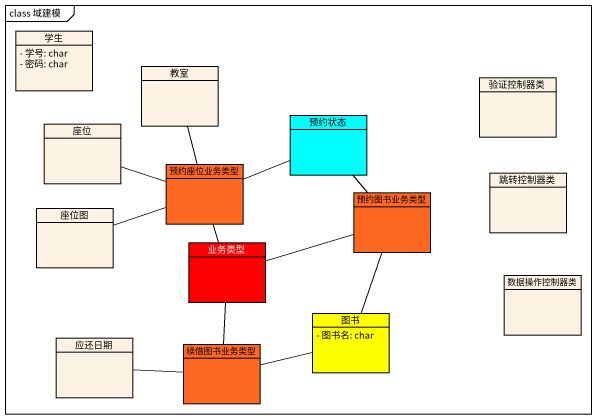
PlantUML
@startuml
mainframe class 域建模
hide circle
hide empty members
skinparam classAttributeIconSize 0
class 学生 {
  - 学号: char
  - 密码: char
}
class 教室
class 验证控制器类
class 座位
class 预约状态 #00FFFF
class 预约座位业务类型 #FF6820
class 跳转控制器类
class 座位图
class 预约图书业务类型 #FF6820
class 业务类型 #FF0000
class 数据操作控制器类
class 图书 #FFFF00 {
  - 图书名: char
}
class 应还日期
class 续借图书业务类型 #FF6820
教室 -- 预约座位业务类型
预约座位业务类型 -left- 座位
预约座位业务类型 -right- 预约状态
预约座位业务类型 -left- 座位图
预约图书业务类型 -up- 预约状态
预约图书业务类型 -- 图书
业务类型 -up- 预约座位业务类型
业务类型 -right- 预约图书业务类型
业务类型 -- 续借图书业务类型
续借图书业务类型 -right- 图书
续借图书业务类型 -left- 应还日期
@enduml
